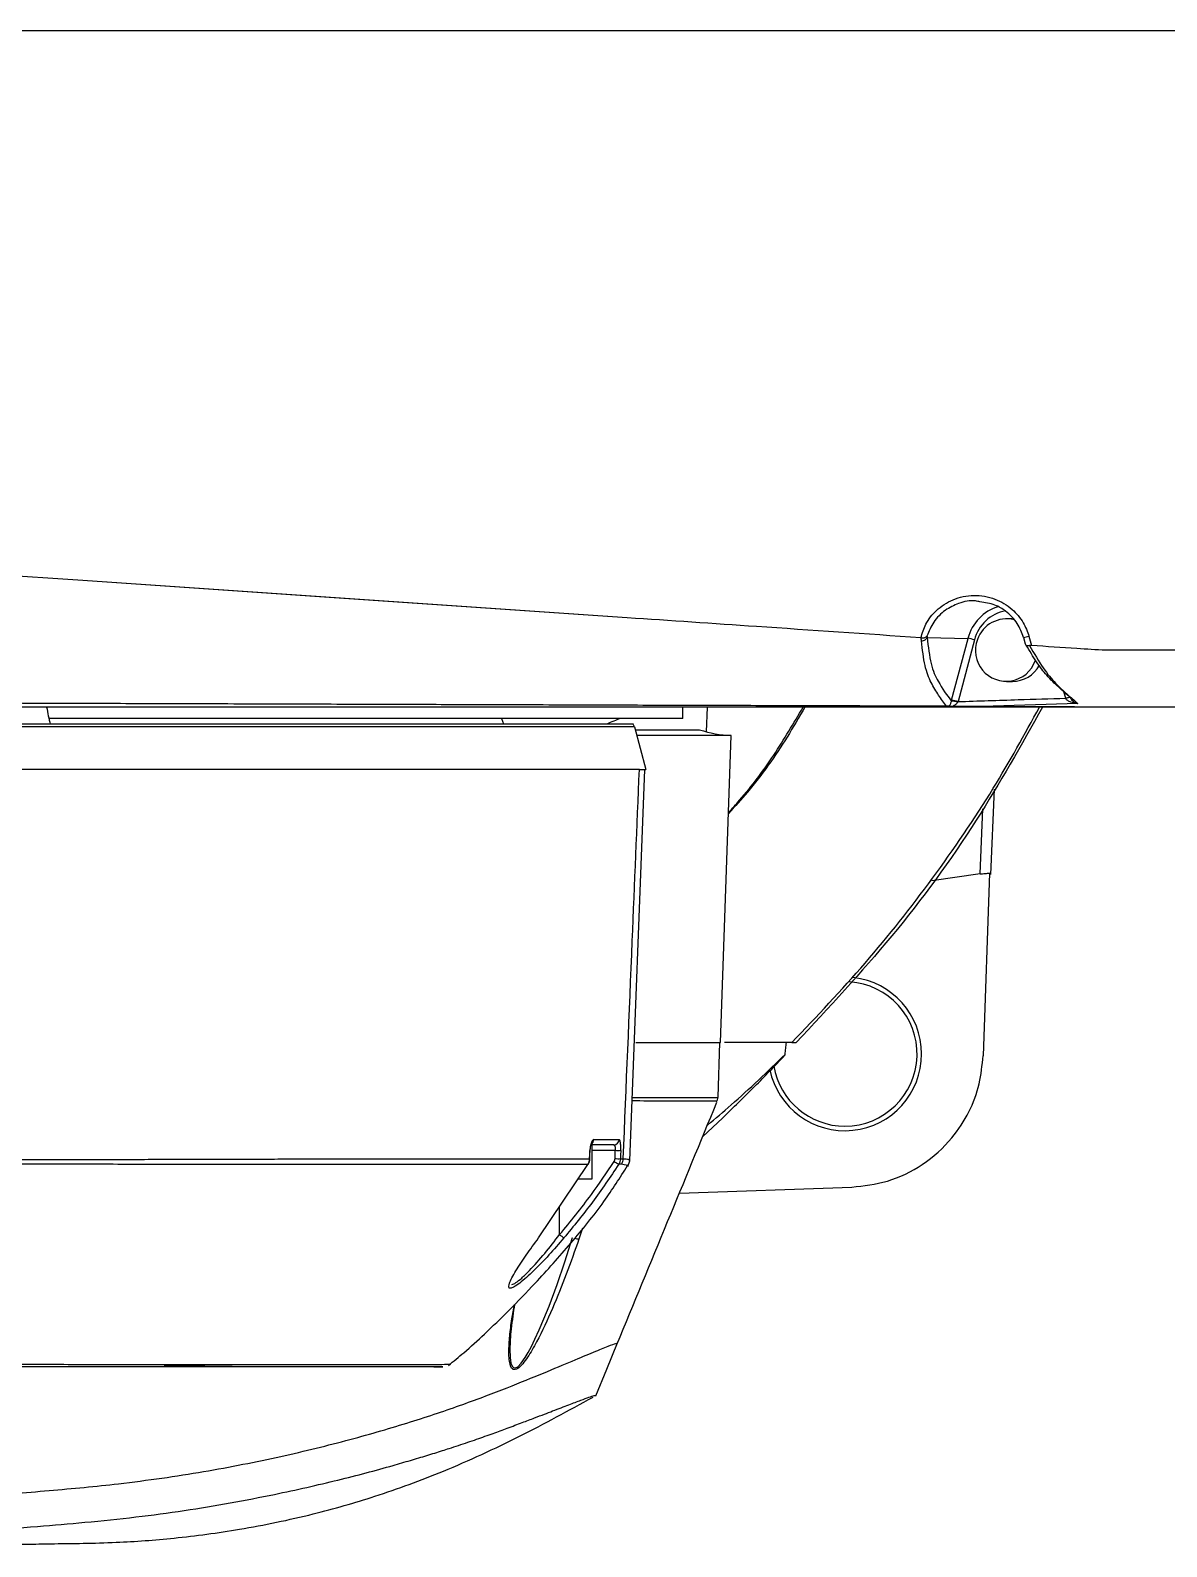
# Model space of a CAD drawing. Header units: millimetres. Extents: x -13464 to 9471, y -517 to 17126.
# Drawn here: x 5307.7 to 5407.6, y 12382.2 to 12515.5 of the extents above; entities that cross this region are included whole.
import ezdxf

# ---------------------------------------------------------------- set-up
doc = ezdxf.new("R2010")
doc.units = ezdxf.units.MM

msp = doc.modelspace()

# ---------------------------------------------------------------- linework, layer by layer
at = {"color": 7, "linetype": 'Continuous', "lineweight": 25}
for p, q in [((5301.34, 12515.5), (5479.34, 12515.5)), ((5311.88, 12467.15), (5301.33, 12467.86)), ((5360.21, 12463.85), (5311.88, 12467.15)), ((5394.06, 12463.75), (5393.54, 12463.75)), ((5395.53, 12462.23), (5395.75, 12461.41)), ((5386.57, 12462.13), (5390.17, 12462.04)), ((5388.73, 12456.61), (5390.17, 12462.04)), ((5390.73, 12461.91), (5389.29, 12456.48)), ((5395.04, 12462.12), (5395.2, 12461.56)), ((5395.04, 12462.12), (5395.05, 12462.12)), ((5393.54, 12458.25), (5394.06, 12458.25)), ((5398.76, 12456.78), (5398.61, 12457.33)), ((5407.64, 12456), (5245.95, 12456)), ((5365.09, 12455), (5365.09, 12456)), ((5367.23, 12456), (5367.14, 12453.83)), ((5391.44, 12456.06), (5388.78, 12456.06)), ((5399.84, 12456.31), (5391.44, 12456.06)), ((5407.64, 12456), (5391.44, 12456.06)), ((5398.77, 12456.75), (5398.76, 12456.78)), ((5459.45, 12456), (5407.64, 12456)), ((5360.84, 12454.26), (5217.85, 12454.26)), ((5360.74, 12454.5), (5217.95, 12454.5)), ((5365.09, 12455), (5309.36, 12455)), ((5360.84, 12454.26), (5361.85, 12450.5)), ((5360.91, 12454), (5366.56, 12454)), ((5368.4, 12426.5), (5369.35, 12453.51)), ((5361.27, 12450.5), (5296.6, 12450.5)), ((5360.42, 12416.09), (5361.75, 12450.5)), ((5361.27, 12450.5), (5361.85, 12450.5)), ((5392.19, 12441.29), (5392.5, 12448.79)), ((5391.25, 12441.34), (5391.48, 12447.06)), ((5391.25, 12441.34), (5387, 12440.72)), ((5392.05, 12441.39), (5391.49, 12425.34)), ((5360.96, 12426.5), (5368.4, 12426.5)), ((5368.2, 12421.69), (5368.36, 12426.5)), ((5368.12, 12421.34), (5368.2, 12421.69)), ((5366.84, 12418.25), (5368.58, 12419.86)), ((5359.01, 12417.5), (5357.09, 12417.5)), ((5357.09, 12417.5), (5357.09, 12414.5)), ((5359.15, 12417.02), (5357.09, 12417.02)), ((5357.27, 12417.98), (5359.5, 12417.98)), ((5352.41, 12409.33), (5356.74, 12415.77)), ((5360.2, 12415.72), (5360.25, 12415.69)), ((5360.27, 12415.59), (5360.42, 12416.1)), ((5357.09, 12414.5), (5355.92, 12414.5)), ((5364.79, 12413.26), (5379.94, 12413.79)), ((5354.26, 12409.62), (5354.26, 12412.08)), ((5356.28, 12410.17), (5355.95, 12409.22))]:
    msp.add_line(p, q, dxfattribs=at)
at = {"color": 7, "linetype": 'Continuous', "lineweight": 25, "flags": 128}
for points in [[(5360.21, 12463.85), (5333.14, 12465.7), (5311.88, 12467.15)], [(5349.35, 12454.5), (5349.17, 12454.97), (5349.15, 12455)], [(5374.07, 12425.38), (5374.08, 12425.43), (5374.08, 12425.46)], [(5356.89, 12416.28), (5356.91, 12416.69), (5356.92, 12417.02)], [(5356.91, 12416.27), (5356.92, 12416.61), (5356.94, 12417.01)], [(5356.92, 12417.02), (5356.94, 12417.02), (5356.95, 12417.02), (5356.94, 12417.01)], [(5359.13, 12416.29), (5359.14, 12416.7), (5359.15, 12417.02)], [(5359.63, 12417.02), (5359.62, 12416.61), (5359.61, 12416.29)], [(5356.77, 12415.79), (5356.76, 12415.78), (5356.74, 12415.77)], [(5356.89, 12416.28), (5356.91, 12416.28), (5356.92, 12416.28)], [(5349.88, 12399.58), (5349.88, 12399.55), (5349.9, 12398.82), (5349.98, 12398.31), (5350.08, 12398.06), (5350.21, 12397.92), (5350.37, 12397.9), (5350.57, 12398), (5350.87, 12398.3), (5351.22, 12398.8), (5351.49, 12399.25), (5351.78, 12399.78), (5352.09, 12400.41), (5352.47, 12401.24), (5352.88, 12402.22), (5353.33, 12403.33), (5354.03, 12405.22), (5354.71, 12407.21), (5355.4, 12409.37), (5355.4, 12409.37)], [(5357.44, 12395.45), (5358.4, 12397.78), (5359.36, 12400.1)]]:
    msp.add_lwpolyline(points, dxfattribs=at)
at = {"color": 7, "linetype": 'Continuous', "lineweight": 25}
for centre, radius, start, end in [((5394.01, 12461.04), 3.97, 106.8887, 165.4841), ((5394.09, 12461.04), 3.47, 99.9324, 165.5151), ((5393.55, 12461.05), 2.7, 75.5826, 160.7005), ((5394.51, 12465.39), 3.31, 279.2365, 287.8109), ((5389.37, 12457.33), 4.78, 73.5566, 80.462), ((5393.53, 12460.98), 2.71, 159.1757, 340.2572), ((5394.06, 12460.95), 2.7, 270.1479, 331.9211), ((5398.25, 12459.05), 2.33, 282.4453, 292.6494), ((5400.61, 12450.4), 6.61, 102.5864, 106.113), ((5388.78, 12454.99), 1.52, 71.3992, 92.7838), ((5387.94, 12451.9), 4.78, 73.5566, 80.462), ((5359.87, 12454), 1, 15, 30), ((5369.69, 12463.5), 10, 251.8051, 268.0408), ((5379.34, 12425.5), 6.35, 270, 86.2999), ((5379.34, 12425.5), 6.75, 0, 83.7157), ((5379.34, 12425.5), 6.75, 191.8614, 0), ((5379.34, 12425.5), 6.35, 189.7966, 270), ((5356.77, 12418), 0.501, 298.4837, 358.5133), ((5359, 12418), 0.496, 270.4265, 358.2648), ((5359.41, 12422.01), 4.99, 267.0215, 272.5647), ((5363.66, 12423.23), 8.54, 237.3085, 240.5133), ((5359.38, 12421.28), 4.99, 267.0199, 272.5663), ((5358.84, 12416.33), 1.01, 328.5847, 357.8341), ((5361.84, 12418.5), 11.68, 229.5219, 231.8594), ((5356.3, 12411.36), 2.17, 250.9658, 260.715)]:
    msp.add_arc(centre, radius, start, end, dxfattribs=at)
for points, knots in [([(5386.02, 12462.09), (5386.15, 12462.49), (5386.43, 12463.39), (5387.39, 12464.6), (5388.85, 12465.55), (5390.69, 12465.94), (5392.54, 12465.61), (5394.04, 12464.7), (5395.06, 12463.52), (5395.38, 12462.64), (5395.53, 12462.23)], [0, 0, 0, 0, 0.099725, 0.217905, 0.353001, 0.498807, 0.644971, 0.780872, 0.899817, 1, 1, 1, 1]), ([(5391.21, 12465.25), (5391.08, 12465.28), (5390.47, 12465.44), (5389.38, 12465.17), (5388.1, 12464.54), (5387.09, 12463.54), (5386.73, 12462.66), (5386.56, 12462.24)], [0, 0, 0, 0, 0.06264, 0.313109, 0.531368, 0.77186, 1, 1, 1, 1]), ([(5395.05, 12462.12), (5394.89, 12462.54), (5394.55, 12463.43), (5393.62, 12464.38), (5392.48, 12465.08), (5391.66, 12465.19), (5391.21, 12465.25)], [0, 0, 0, 0, 0.252961, 0.536474, 0.74102, 1, 1, 1, 1]), ([(5386.02, 12462.09), (5381.2, 12462.42), (5372.6, 12463.01), (5363.99, 12463.59), (5360.21, 12463.85)], [0, 0, 0, 0, 0.56, 1, 1, 1, 1]), ([(5386.06, 12462.08), (5386.12, 12462.08), (5386.23, 12462.07), (5386.38, 12462.11), (5386.5, 12462.16), (5386.54, 12462.21), (5386.56, 12462.24)], [0, 0, 0, 0, 0.24962, 0.499673, 0.743243, 1, 1, 1, 1]), ([(5386.56, 12462.24), (5386.56, 12462.22), (5386.57, 12462.18), (5386.57, 12462.14), (5386.57, 12462.13)], [0, 0, 0, 0, 0.56, 1, 1, 1, 1]), ([(5386.06, 12462.08), (5386.05, 12462.08), (5386.04, 12462.08), (5386.02, 12462.08), (5386.02, 12462.09)], [0, 0, 0, 0, 0.559998, 1, 1, 1, 1]), ([(5386.07, 12461.82), (5386.07, 12461.87), (5386.06, 12461.95), (5386.06, 12462.04), (5386.06, 12462.08)], [0, 0, 0, 0, 0.560001, 1, 1, 1, 1]), ([(5386.07, 12461.82), (5386.13, 12461.82), (5386.25, 12461.83), (5386.41, 12461.91), (5386.52, 12462.01), (5386.55, 12462.09), (5386.57, 12462.13)], [0, 0, 0, 0, 0.273321, 0.561646, 0.786679, 1, 1, 1, 1]), ([(5388.29, 12456.07), (5388.05, 12456.39), (5387.58, 12457.03), (5386.91, 12458.11), (5386.34, 12459.51), (5386.16, 12461.05), (5386.07, 12461.82)], [0, 0, 0, 0, 0.248502, 0.497834, 0.748605, 1, 1, 1, 1]), ([(5386.57, 12462.13), (5386.67, 12461.3), (5386.86, 12459.64), (5387.65, 12457.96), (5388.31, 12457.06), (5388.71, 12456.5)], [0, 0, 0, 0, 0.279623, 0.559619, 1, 1, 1, 1]), ([(5395.19, 12461.6), (5395.2, 12461.57), (5395.21, 12461.5), (5395.29, 12461.44), (5395.41, 12461.4), (5395.52, 12461.41), (5395.57, 12461.41)], [0, 0, 0, 0, 0.291829, 0.500338, 0.764499, 1, 1, 1, 1]), ([(5399.16, 12456.84), (5398.83, 12457.13), (5398.15, 12457.71), (5397.18, 12458.66), (5396.23, 12459.85), (5395.59, 12460.94), (5395.28, 12461.45)], [0, 0, 0, 0, 0.285883, 0.571603, 0.795978, 1, 1, 1, 1]), ([(5395.75, 12461.41), (5395.72, 12461.42), (5395.66, 12461.42), (5395.6, 12461.41), (5395.57, 12461.41)], [0, 0, 0, 0, 0.512666, 1, 1, 1, 1]), ([(5395.57, 12461.41), (5395.98, 12460.71), (5396.81, 12459.31), (5397.87, 12458.06), (5398.87, 12457.14), (5399.51, 12456.59), (5399.84, 12456.31)], [0, 0, 0, 0, 0.25138, 0.502152, 0.751533, 1, 1, 1, 1]), ([(5404.83, 12461.01), (5403.98, 12461), (5402.28, 12460.97), (5399.26, 12461.17), (5397.08, 12461.32), (5395.75, 12461.41)], [0, 0, 0, 0, 0.280049, 0.559951, 1, 1, 1, 1]), ([(5460.32, 12461.02), (5451.07, 12461.01), (5435.78, 12460.99), (5417.28, 12461), (5408.03, 12461.01), (5404.83, 12461.01)], [0, 0, 0, 0, 0.500003, 0.826635, 1, 1, 1, 1]), ([(5399.16, 12456.84), (5399.18, 12456.81), (5399.21, 12456.73), (5399.3, 12456.61), (5399.51, 12456.42), (5399.7, 12456.36), (5399.84, 12456.31)], [0, 0, 0, 0, 0.099186, 0.21059, 0.45837, 1, 1, 1, 1]), ([(5388.29, 12456.07), (5386.28, 12456.07), (5382.12, 12456.09), (5375.66, 12456.11), (5368.77, 12456.13), (5361.44, 12456.15), (5353.68, 12456.18), (5345.99, 12456.2), (5338.31, 12456.23), (5330.6, 12456.25), (5322.64, 12456.28), (5314.55, 12456.3), (5306.63, 12456.33), (5301.33, 12456.34), (5298.73, 12456.35)], [0, 0, 0, 0, 0.067217, 0.139304, 0.21626, 0.298086, 0.384782, 0.476348, 0.555602, 0.642178, 0.734728, 0.822184, 0.912968, 1, 1, 1, 1]), ([(5309.15, 12456), (5309.19, 12455.74), (5309.28, 12455.19), (5309.4, 12454.74), (5309.46, 12454.5)], [0, 0, 0, 0, 0.487196, 1, 1, 1, 1]), ([(5375.83, 12456), (5375.31, 12455.12), (5373.8, 12452.5), (5371.56, 12449.35), (5369.67, 12447.26), (5369.11, 12446.64)], [0, 0, 0, 0, 0.264615, 0.780118, 1, 1, 1, 1]), ([(5369.11, 12446.72), (5369.44, 12447.08), (5370.88, 12448.66), (5373.15, 12451.72), (5374.84, 12454.58), (5375.67, 12456)], [0, 0, 0, 0, 0.129432, 0.566869, 1, 1, 1, 1]), ([(5374.67, 12426.5), (5376.86, 12428.8), (5381.23, 12433.37), (5387.12, 12440.88), (5392.28, 12448.39), (5395.14, 12453.6), (5396.46, 12456)], [0, 0, 0, 0, 0.260127, 0.518979, 0.778068, 1, 1, 1, 1]), ([(5396.73, 12456), (5394.85, 12452.65), (5390.89, 12445.6), (5383.63, 12435.69), (5377.92, 12429.57), (5375.06, 12426.5)], [0, 0, 0, 0, 0.312012, 0.655369, 1, 1, 1, 1]), ([(5388.5, 12456.06), (5388.46, 12456.06), (5388.42, 12456.07), (5388.35, 12456.07), (5388.31, 12456.07), (5388.29, 12456.07), (5388.29, 12456.07)], [0, 0, 0, 0, 0.617921, 0.830238, 0.918745, 1, 1, 1, 1]), ([(5388.5, 12456.06), (5388.54, 12456.12), (5388.6, 12456.2), (5388.67, 12456.36), (5388.69, 12456.46), (5388.71, 12456.5)], [0, 0, 0, 0, 0.539143, 0.784347, 1, 1, 1, 1]), ([(5388.78, 12456.06), (5388.75, 12456.06), (5388.69, 12456.06), (5388.61, 12456.06), (5388.54, 12456.06), (5388.51, 12456.06), (5388.5, 12456.06)], [0, 0, 0, 0, 0.299298, 0.551541, 0.776185, 1, 1, 1, 1]), ([(5388.71, 12456.5), (5388.71, 12456.52), (5388.72, 12456.56), (5388.73, 12456.59), (5388.73, 12456.61)], [0, 0, 0, 0, 0.56, 1, 1, 1, 1]), ([(5389.26, 12456.43), (5389.24, 12456.39), (5389.18, 12456.3), (5389.02, 12456.17), (5388.88, 12456.1), (5388.78, 12456.06)], [0, 0, 0, 0, 0.21675, 0.461264, 1, 1, 1, 1]), ([(5389.29, 12456.48), (5389.29, 12456.47), (5389.28, 12456.45), (5389.27, 12456.43), (5389.26, 12456.43)], [0, 0, 0, 0, 0.5600008, 1, 1, 1, 1]), ([(5389.29, 12456.48), (5391.06, 12456.54), (5394.21, 12456.64), (5397.37, 12456.74), (5398.76, 12456.78)], [0, 0, 0, 0, 0.56, 1, 1, 1, 1]), ([(5399.84, 12456.31), (5399.62, 12456.34), (5399.32, 12456.37), (5398.99, 12456.53), (5398.84, 12456.64), (5398.79, 12456.71), (5398.77, 12456.75)], [0, 0, 0, 0, 0.541717, 0.789485, 0.900854, 1, 1, 1, 1]), ([(5359.56, 12455), (5359.38, 12454.92), (5358.97, 12454.74), (5358.59, 12454.59), (5358.38, 12454.5)], [0, 0, 0, 0, 0.439779, 1, 1, 1, 1]), ([(5369.34, 12453.51), (5369.22, 12453.51), (5368.98, 12453.51), (5367.29, 12453.51), (5364.69, 12453.51), (5362.56, 12453.51), (5361.12, 12453.51), (5361.04, 12453.51)], [0, 0, 0, 0, 0.262203, 0.513971, 0.755301, 0.986193, 1, 1, 1, 1]), ([(5369.35, 12453.51), (5369.35, 12453.51), (5369.35, 12453.51), (5369.34, 12453.51), (5369.34, 12453.51)], [0, 0, 0, 0, 0.5599752, 1, 1, 1, 1]), ([(5359.85, 12416.29), (5360.12, 12422.68), (5360.59, 12434.08), (5361.06, 12445.49), (5361.27, 12450.5)], [0, 0, 0, 0, 0.56, 1, 1, 1, 1]), ([(5391.25, 12441.34), (5391.32, 12441.34), (5391.45, 12441.35), (5391.7, 12441.37), (5391.96, 12441.39), (5392.13, 12441.4), (5392.2, 12441.4), (5392.2, 12441.4), (5392.2, 12441.4)], [0, 0, 0, 0, 0.12945, 0.256023, 0.499742, 0.740844, 0.868268, 1, 1, 1, 1]), ([(5374.2, 12426.5), (5373.58, 12426.5), (5372.39, 12426.5), (5370.61, 12426.5), (5369.41, 12426.5), (5368.78, 12426.5), (5368.75, 12426.5)], [0, 0, 0, 0, 0.340639, 0.653529, 0.981901, 1, 1, 1, 1]), ([(5374.08, 12425.46), (5374.1, 12425.64), (5374.14, 12425.98), (5374.18, 12426.33), (5374.2, 12426.5)], [0, 0, 0, 0, 0.500363, 1, 1, 1, 1]), ([(5374.67, 12426.5), (5374.59, 12426.5), (5374.43, 12426.5), (5374.27, 12426.5), (5374.2, 12426.5)], [0, 0, 0, 0, 0.559999, 1, 1, 1, 1]), ([(5374.67, 12426.5), (5374.73, 12426.5), (5374.84, 12426.5), (5374.97, 12426.5), (5375.04, 12426.5), (5375.07, 12426.5), (5375.06, 12426.5), (5375.06, 12426.5)], [0, 0, 0, 0, 0.250224, 0.498894, 0.749975, 0.878401, 1, 1, 1, 1]), ([(5367.26, 12419.25), (5367.96, 12419.83), (5370.31, 12421.8), (5372.53, 12423.95), (5374.08, 12425.46)], [0, 0, 0, 0, 0.296178, 1, 1, 1, 1]), ([(5368.58, 12419.86), (5369.53, 12420.78), (5371.39, 12422.59), (5373.19, 12424.46), (5374.07, 12425.38)], [0, 0, 0, 0, 0.507205, 1, 1, 1, 1]), ([(5379.94, 12413.79), (5381, 12413.91), (5383.19, 12414.16), (5386.27, 12415.67), (5388.69, 12417.84), (5390.31, 12420.34), (5391.25, 12422.81), (5391.41, 12424.51), (5391.49, 12425.34)], [0, 0, 0, 0, 0.177662, 0.367443, 0.562586, 0.714694, 0.861488, 1, 1, 1, 1]), ([(5359.29, 12399.94), (5360.78, 12403.54), (5363.71, 12410.65), (5366.64, 12417.75), (5368.08, 12421.25)], [0, 0, 0, 0, 0.5075258, 1, 1, 1, 1]), ([(5368.02, 12421.34), (5368.05, 12421.34), (5368.15, 12421.34), (5367.45, 12421.34), (5365.88, 12421.33), (5363.63, 12421.34), (5361.56, 12421.36), (5360.62, 12421.37)], [0, 0, 0, 0, 0.081537, 0.3214, 0.562705, 0.80204, 1, 1, 1, 1]), ([(5360.63, 12421.66), (5361.29, 12421.66), (5362.68, 12421.66), (5363.93, 12421.66), (5364.7, 12421.66), (5365.05, 12421.66), (5365.36, 12421.66), (5365.65, 12421.66), (5365.91, 12421.66), (5366.52, 12421.67), (5367.27, 12421.67), (5367.87, 12421.68), (5368.15, 12421.68), (5368.18, 12421.69), (5368.2, 12421.69)], [0, 0, 0, 0, 0.134759, 0.285926, 0.322076, 0.356796, 0.390084, 0.421942, 0.452368, 0.481363, 0.648914, 0.791206, 0.908236, 1, 1, 1, 1]), ([(5357.27, 12417.98), (5357.23, 12417.97), (5357.14, 12417.93), (5357.03, 12417.68), (5356.95, 12417.36), (5356.93, 12417.13), (5356.92, 12417.02)], [0, 0, 0, 0, 0.266917, 0.5595, 0.779932, 1, 1, 1, 1]), ([(5356.95, 12417.02), (5356.95, 12417.08), (5356.96, 12417.2), (5356.98, 12417.35), (5357.01, 12417.46), (5357.02, 12417.53), (5357.02, 12417.55), (5357.02, 12417.55)], [0, 0, 0, 0, 0.230406, 0.444895, 0.643601, 0.827756, 1, 1, 1, 1]), ([(5359.01, 12417.5), (5359.03, 12417.5), (5359.08, 12417.48), (5359.12, 12417.39), (5359.14, 12417.29), (5359.15, 12417.21), (5359.15, 12417.12), (5359.15, 12417.05), (5359.15, 12417.02)], [0, 0, 0, 0, 0.2769855, 0.5072896, 0.6333562, 0.7570945, 0.8791016, 1, 1, 1, 1]), ([(5359.63, 12417.02), (5359.63, 12417.15), (5359.64, 12417.4), (5359.61, 12417.72), (5359.56, 12417.94), (5359.52, 12417.97), (5359.5, 12417.98)], [0, 0, 0, 0, 0.249291, 0.4985889, 0.7489026, 1, 1, 1, 1]), ([(5294.75, 12416.19), (5296.09, 12416.19), (5298.68, 12416.2), (5302.44, 12416.2), (5305.94, 12416.21), (5309.2, 12416.22), (5312.21, 12416.22), (5314.82, 12416.23), (5317.3, 12416.23), (5319.9, 12416.24), (5322.9, 12416.24), (5325.97, 12416.25), (5328.78, 12416.26), (5331.12, 12416.27), (5333.31, 12416.27), (5335.47, 12416.27), (5337.71, 12416.28), (5339.96, 12416.28), (5342.3, 12416.28), (5344.34, 12416.28), (5346.09, 12416.29), (5347.85, 12416.29), (5349.84, 12416.28), (5351.87, 12416.28), (5353.66, 12416.28), (5355.37, 12416.28), (5356.35, 12416.28), (5356.89, 12416.28)], [0, 0, 0, 0, 0.048085, 0.093588, 0.136511, 0.176852, 0.214611, 0.249788, 0.276657, 0.310711, 0.351951, 0.397372, 0.437265, 0.471396, 0.499766, 0.535611, 0.571456, 0.607301, 0.647979, 0.693489, 0.720343, 0.74986, 0.799906, 0.849951, 0.894688, 0.942053, 1, 1, 1, 1]), ([(5356.74, 12415.77), (5355.95, 12415.77), (5354.36, 12415.76), (5351.18, 12415.77), (5347.46, 12415.77), (5343.18, 12415.77), (5338.39, 12415.77), (5333.12, 12415.79), (5327.45, 12415.79), (5321.41, 12415.79), (5315.05, 12415.79), (5308.45, 12415.81), (5301.67, 12415.82), (5297.06, 12415.83), (5294.75, 12415.83)], [0, 0, 0, 0, 0.083135, 0.166911, 0.250069, 0.333011, 0.416548, 0.500085, 0.583048, 0.666252, 0.750075, 0.833247, 0.916299, 1, 1, 1, 1]), ([(5344.48, 12398.11), (5344.93, 12398.48), (5346.02, 12399.36), (5347.78, 12400.98), (5349.88, 12403.02), (5352.44, 12405.66), (5355.26, 12408.83), (5358.05, 12412.25), (5359.57, 12414.63), (5360.24, 12415.69)], [0, 0, 0, 0, 0.074619, 0.178117, 0.303599, 0.444135, 0.643048, 0.840507, 1, 1, 1, 1]), ([(5354.26, 12409.62), (5355.21, 12410.77), (5356.91, 12412.84), (5358.4, 12415.07), (5359.05, 12416.05)], [0, 0, 0, 0, 0.559932, 1, 1, 1, 1]), ([(5359.46, 12415.8), (5358.71, 12414.68), (5357.2, 12412.44), (5355.48, 12410.35), (5354.63, 12409.32)], [0, 0, 0, 0, 0.501022, 1, 1, 1, 1]), ([(5356.74, 12415.77), (5356.78, 12415.85), (5356.86, 12416.01), (5356.88, 12416.19), (5356.89, 12416.28)], [0, 0, 0, 0, 0.498652, 1, 1, 1, 1]), ([(5356.77, 12415.79), (5356.81, 12415.87), (5356.89, 12416.02), (5356.91, 12416.19), (5356.92, 12416.28)], [0, 0, 0, 0, 0.499906, 1, 1, 1, 1]), ([(5359.05, 12416.05), (5359.07, 12416.09), (5359.11, 12416.17), (5359.12, 12416.26), (5359.13, 12416.29)], [0, 0, 0, 0, 0.559462, 1, 1, 1, 1]), ([(5359.61, 12416.29), (5359.6, 12416.21), (5359.58, 12416.03), (5359.5, 12415.88), (5359.46, 12415.8)], [0, 0, 0, 0, 0.498926, 1, 1, 1, 1]), ([(5359.7, 12415.81), (5359.66, 12415.8), (5359.58, 12415.8), (5359.5, 12415.8), (5359.46, 12415.8)], [0, 0, 0, 0, 0.5604385, 1, 1, 1, 1]), ([(5359.61, 12416.29), (5359.66, 12416.29), (5359.74, 12416.29), (5359.82, 12416.29), (5359.85, 12416.29)], [0, 0, 0, 0, 0.559557, 1, 1, 1, 1]), ([(5360.25, 12415.69), (5360.25, 12415.69), (5360.32, 12415.65), (5360.01, 12415.73), (5359.7, 12415.81)], [0, 0, 0, 0, 0.0377446, 1, 1, 1, 1]), ([(5359.85, 12416.29), (5360.03, 12416.28), (5360.37, 12416.27), (5360.39, 12416.15), (5360.39, 12416.09)], [0, 0, 0, 0, 0.54752, 1, 1, 1, 1]), ([(5354.63, 12409.32), (5354.19, 12408.81), (5353.32, 12407.8), (5351.97, 12406.41), (5350.9, 12405.45), (5350.22, 12404.98), (5349.89, 12404.86), (5349.76, 12404.91), (5349.79, 12405.06), (5349.8, 12405.08)], [0, 0, 0, 0, 0.215613, 0.43193, 0.648256, 0.757136, 0.865953, 0.974741, 1, 1, 1, 1]), ([(5355.95, 12409.22), (5355.59, 12408.19), (5354.87, 12406.14), (5353.64, 12403.1), (5352.5, 12400.62), (5351.58, 12399.02), (5351.02, 12398.23), (5350.64, 12397.85), (5350.35, 12397.73), (5350.17, 12397.75), (5350.03, 12397.87), (5349.83, 12398.29), (5349.76, 12399.27), (5349.86, 12400.7), (5350.03, 12402.1), (5350.21, 12403.04), (5350.29, 12403.47)], [0, 0, 0, 0, 0.154655, 0.308475, 0.463643, 0.541771, 0.581241, 0.620718, 0.640608, 0.660449, 0.680372, 0.700249, 0.778919, 0.857437, 0.935414, 1, 1, 1, 1]), ([(5349.8, 12405.08), (5349.81, 12405.16), (5349.84, 12405.44), (5350.38, 12406.4), (5351.29, 12407.79), (5352.04, 12408.82), (5352.41, 12409.33)], [0, 0, 0, 0, 0.114238, 0.40923, 0.704575, 1, 1, 1, 1]), ([(5350.06, 12405.22), (5350.16, 12405.26), (5350.37, 12405.33), (5350.94, 12405.8), (5351.79, 12406.63), (5352.96, 12407.94), (5353.82, 12409.06), (5354.26, 12409.62)], [0, 0, 0, 0, 0.137382, 0.271638, 0.426225, 0.713677, 1, 1, 1, 1]), ([(5350.3, 12403.48), (5350.24, 12403.13), (5350.13, 12402.4), (5350, 12401.36), (5349.91, 12400.4), (5349.89, 12399.83), (5349.88, 12399.58)], [0, 0, 0, 0, 0.255964, 0.543682, 0.793627, 1, 1, 1, 1]), ([(5289.34, 12386.17), (5291.67, 12386.2), (5296.25, 12386.25), (5302.95, 12386.6), (5309.36, 12387.09), (5316.09, 12387.73), (5322.97, 12388.72), (5329.77, 12390.07), (5335.84, 12391.56), (5341.18, 12393.12), (5345.8, 12394.67), (5349.69, 12396.16), (5352.91, 12397.47), (5355.43, 12398.52), (5357.32, 12399.31), (5358.58, 12399.83), (5359.25, 12400.08), (5359.28, 12400.06), (5359.3, 12400.05)], [0, 0, 0, 0, 0.0630319, 0.1240124, 0.1837187, 0.242318, 0.3177322, 0.3910003, 0.4624158, 0.5314109, 0.5985006, 0.6639574, 0.7271076, 0.7882591, 0.847966, 0.9055208, 0.9606419, 1, 1, 1, 1]), ([(5289.34, 12398.28), (5291.62, 12398.27), (5296.15, 12398.25), (5302.77, 12398.23), (5309.17, 12398.21), (5315.24, 12398.2), (5320.91, 12398.19), (5326.11, 12398.18), (5330.77, 12398.18), (5334.85, 12398.18), (5338.28, 12398.19), (5341.01, 12398.19), (5343.01, 12398.2), (5344.29, 12398.21), (5344.5, 12398.21), (5344.6, 12398.21)], [0, 0, 0, 0, 0.077401, 0.154276, 0.23163, 0.308911, 0.385703, 0.463014, 0.540233, 0.617019, 0.694355, 0.77156, 0.848364, 0.925763, 1, 1, 1, 1]), ([(5319.47, 12398.1), (5321.42, 12398.13), (5323.68, 12398.15), (5325.61, 12398.18), (5325.89, 12398.18)], [0, 0, 0, 0, 0.859184, 1, 1, 1, 1]), ([(5344.6, 12398.21), (5344.61, 12398.21), (5344.63, 12398.21), (5344.61, 12398.21), (5344.59, 12398.21)], [0, 0, 0, 0, 0.2632183, 1, 1, 1, 1]), ([(5343.21, 12398), (5343.47, 12398), (5343.98, 12398), (5344.08, 12398), (5343.09, 12398), (5341.14, 12398), (5338.22, 12398), (5334.4, 12398), (5329.74, 12398), (5324.32, 12398), (5318.22, 12398), (5311.56, 12398), (5304.43, 12398), (5296.97, 12398), (5291.86, 12398), (5289.29, 12398)], [0, 0, 0, 0, 0.0760021, 0.1522233, 0.2295447, 0.3063983, 0.3833809, 0.4607154, 0.5374754, 0.6148099, 0.6917896, 0.7686402, 0.8460546, 0.9228317, 1, 1, 1, 1]), ([(5289.34, 12383.14), (5290.77, 12383.14), (5293.77, 12383.16), (5298.5, 12383.32), (5303.43, 12383.58), (5308.16, 12383.93), (5312.67, 12384.32), (5316.99, 12384.76), (5321.26, 12385.34), (5325.33, 12386.01), (5329.9, 12386.9), (5334.76, 12388), (5338.35, 12388.95), (5340.38, 12389.54), (5341.13, 12389.76), (5341.87, 12389.98), (5342.59, 12390.19), (5343.28, 12390.41), (5343.93, 12390.62), (5344.63, 12390.84), (5345.65, 12391.17), (5346.96, 12391.62), (5348.38, 12392.13), (5349.73, 12392.62), (5350.94, 12393.08), (5352.02, 12393.49), (5352.91, 12393.82), (5353.96, 12394.23), (5355.09, 12394.66), (5356.14, 12395.06), (5356.88, 12395.33), (5357.35, 12395.49), (5357.41, 12395.48), (5357.44, 12395.48)], [0, 0, 0, 0, 0.039334, 0.083, 0.13126, 0.177425, 0.217934, 0.26267, 0.30636, 0.349861, 0.393526, 0.460516, 0.524707, 0.535608, 0.546453, 0.557245, 0.567987, 0.578683, 0.589337, 0.598531, 0.612187, 0.639608, 0.666393, 0.691006, 0.719072, 0.744331, 0.766554, 0.786748, 0.832585, 0.87601, 0.916534, 0.959735, 1, 1, 1, 1]), ([(5289.34, 12382.18), (5291.18, 12382.18), (5294.5, 12382.19), (5298.76, 12382.25), (5301.9, 12382.3), (5304.12, 12382.34), (5305.82, 12382.36), (5307.73, 12382.4), (5309.92, 12382.44), (5312.46, 12382.47), (5315.97, 12382.56), (5320.56, 12382.9), (5326.36, 12383.67), (5332.26, 12384.9), (5338.25, 12386.61), (5344.33, 12388.84), (5350.75, 12391.8), (5355.06, 12394.16), (5357.2, 12395.33)], [0, 0, 0, 0, 0.074509, 0.135317, 0.176879, 0.209162, 0.235942, 0.266021, 0.300019, 0.338006, 0.380869, 0.454952, 0.538256, 0.631964, 0.710757, 0.799491, 0.900339, 1, 1, 1, 1])]:
    msp.add_open_spline(points, degree=3, knots=knots, dxfattribs=at)

doc.saveas('drawing.dxf')
